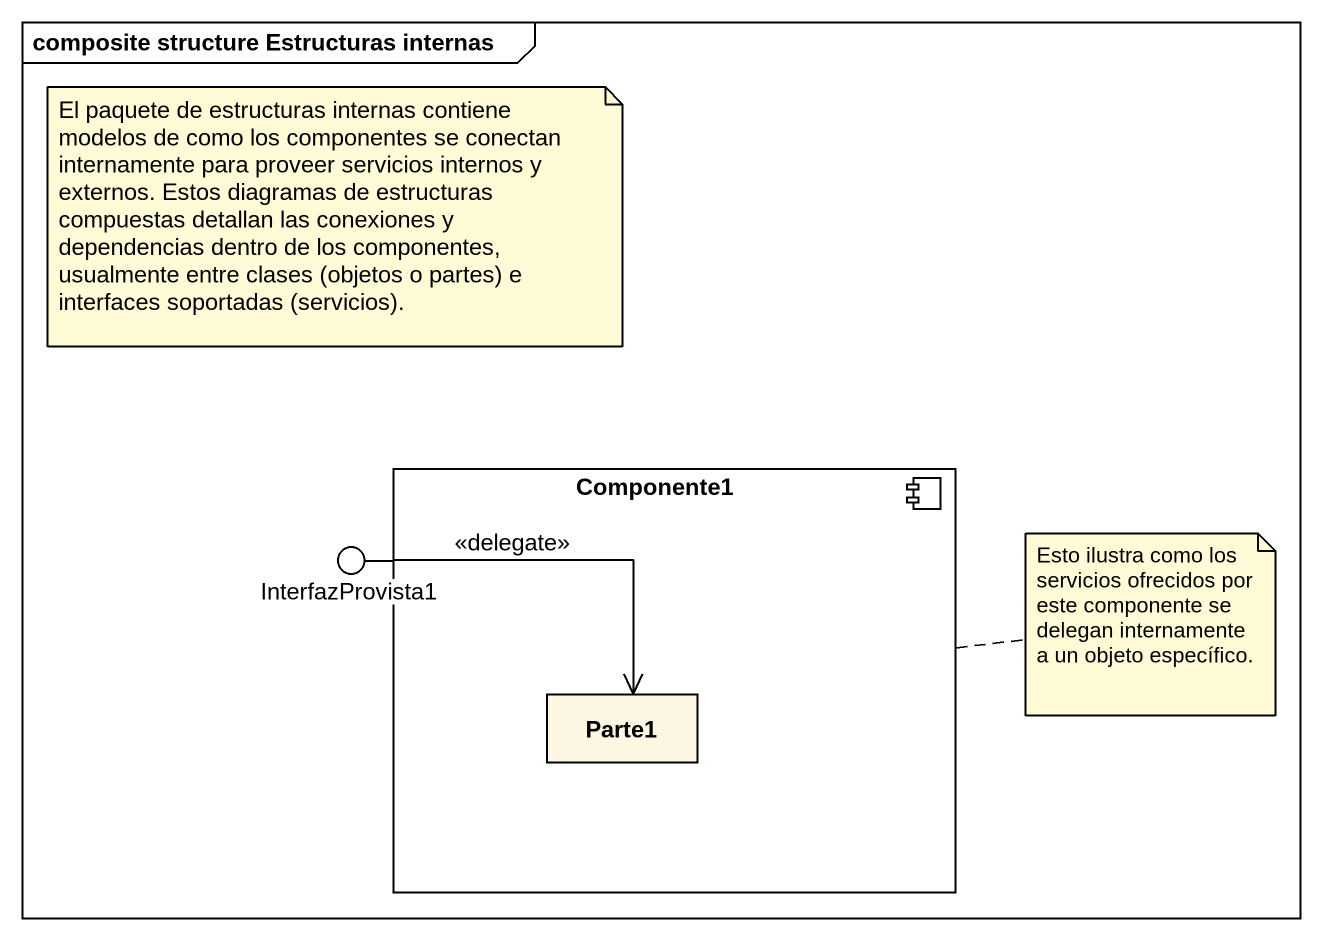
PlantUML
@startuml
mainframe composite structure Estructuras internas
component Componente1 {
  rectangle Parte1
}
() InterfazProvista1
Componente1 -left- InterfazProvista1
InterfazProvista1 --> Parte1 : <<delegate>>
note as N1
  El paquete de estructuras internas contiene modelos de como los componentes se conectan internamente para proveer servicios internos y externos. Estos diagramas de estructuras compuestas detallan las conexiones y dependencias dentro de los componentes, usualmente entre clases (objetos o partes) e interfaces soportadas (servicios).
end note
note right of Componente1 : Esto ilustra como los servicios ofrecidos por este componente se delegan internamente a un objeto específico.
@enduml
